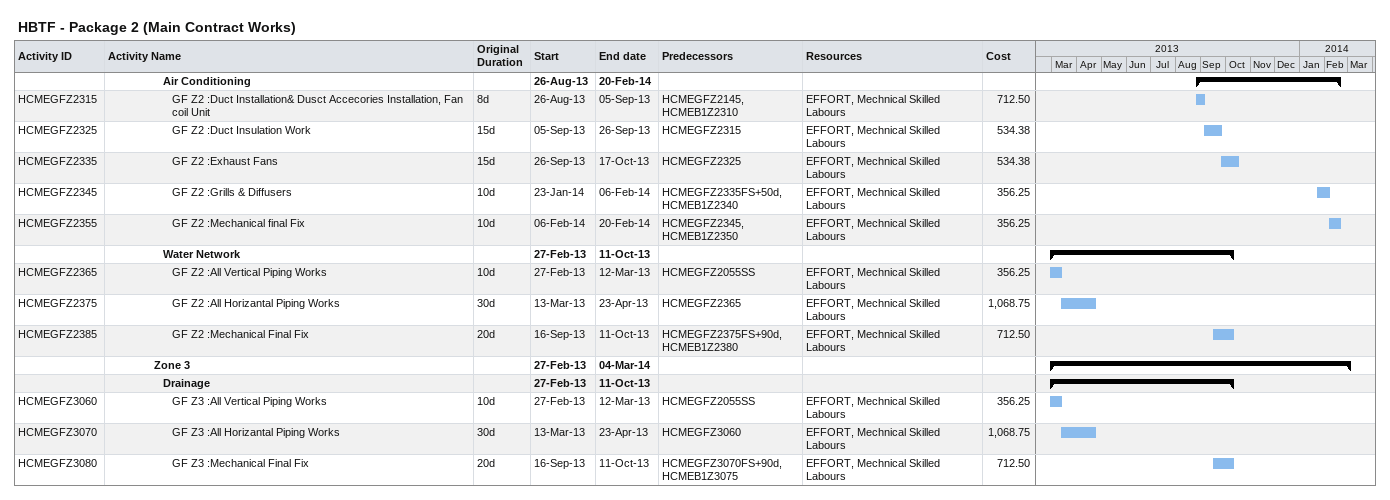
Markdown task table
HBTF - Package 2 (Main Contract Works)

| ID | Level | Task | Original duration | Start | Finish | Predecessors | Resources | Cost |
|---|---|---|---|---|---|---|---|---|
|  | 7 | **Air Conditioning** |  | 2013-08-26 | 2014-02-20 |  |  |  |
| HCMEGFZ2315 | 8 | GF Z2 :Duct Installation& Dusct Accecories Installation, Fan coil Unit | 8d | 2013-08-26 | 2013-09-05 | HCMEGFZ2145, HCMEB1Z2310 | EFFORT, Mechnical Skilled Labours | 712.50 |
| HCMEGFZ2325 | 8 | GF Z2 :Duct Insulation Work | 15d | 2013-09-05 | 2013-09-26 | HCMEGFZ2315 | EFFORT, Mechnical Skilled Labours | 534.38 |
| HCMEGFZ2335 | 8 | GF Z2 :Exhaust Fans | 15d | 2013-09-26 | 2013-10-17 | HCMEGFZ2325 | EFFORT, Mechnical Skilled Labours | 534.38 |
| HCMEGFZ2345 | 8 | GF Z2 :Grills & Diffusers | 10d | 2014-01-23 | 2014-02-06 | HCMEGFZ2335FS+50d, HCMEB1Z2340 | EFFORT, Mechnical Skilled Labours | 356.25 |
| HCMEGFZ2355 | 8 | GF Z2 :Mechanical final Fix | 10d | 2014-02-06 | 2014-02-20 | HCMEGFZ2345, HCMEB1Z2350 | EFFORT, Mechnical Skilled Labours | 356.25 |
|  | 7 | **Water Network** |  | 2013-02-27 | 2013-10-11 |  |  |  |
| HCMEGFZ2365 | 8 | GF Z2 :All Vertical Piping Works | 10d | 2013-02-27 | 2013-03-12 | HCMEGFZ2055SS | EFFORT, Mechnical Skilled Labours | 356.25 |
| HCMEGFZ2375 | 8 | GF Z2 :All Horizantal Piping Works | 30d | 2013-03-13 | 2013-04-23 | HCMEGFZ2365 | EFFORT, Mechnical Skilled Labours | 1068.75 |
| HCMEGFZ2385 | 8 | GF Z2 :Mechanical Final Fix | 20d | 2013-09-16 | 2013-10-11 | HCMEGFZ2375FS+90d, HCMEB1Z2380 | EFFORT, Mechnical Skilled Labours | 712.50 |
|  | 6 | **Zone 3** |  | 2013-02-27 | 2014-03-04 |  |  |  |
|  | 7 | **Drainage** |  | 2013-02-27 | 2013-10-11 |  |  |  |
| HCMEGFZ3060 | 8 | GF Z3 :All Vertical Piping Works | 10d | 2013-02-27 | 2013-03-12 | HCMEGFZ2055SS | EFFORT, Mechnical Skilled Labours | 356.25 |
| HCMEGFZ3070 | 8 | GF Z3 :All Horizantal Piping Works | 30d | 2013-03-13 | 2013-04-23 | HCMEGFZ3060 | EFFORT, Mechnical Skilled Labours | 1068.75 |
| HCMEGFZ3080 | 8 | GF Z3 :Mechanical Final Fix | 20d | 2013-09-16 | 2013-10-11 | HCMEGFZ3070FS+90d, HCMEB1Z3075 | EFFORT, Mechnical Skilled Labours | 712.50 |
